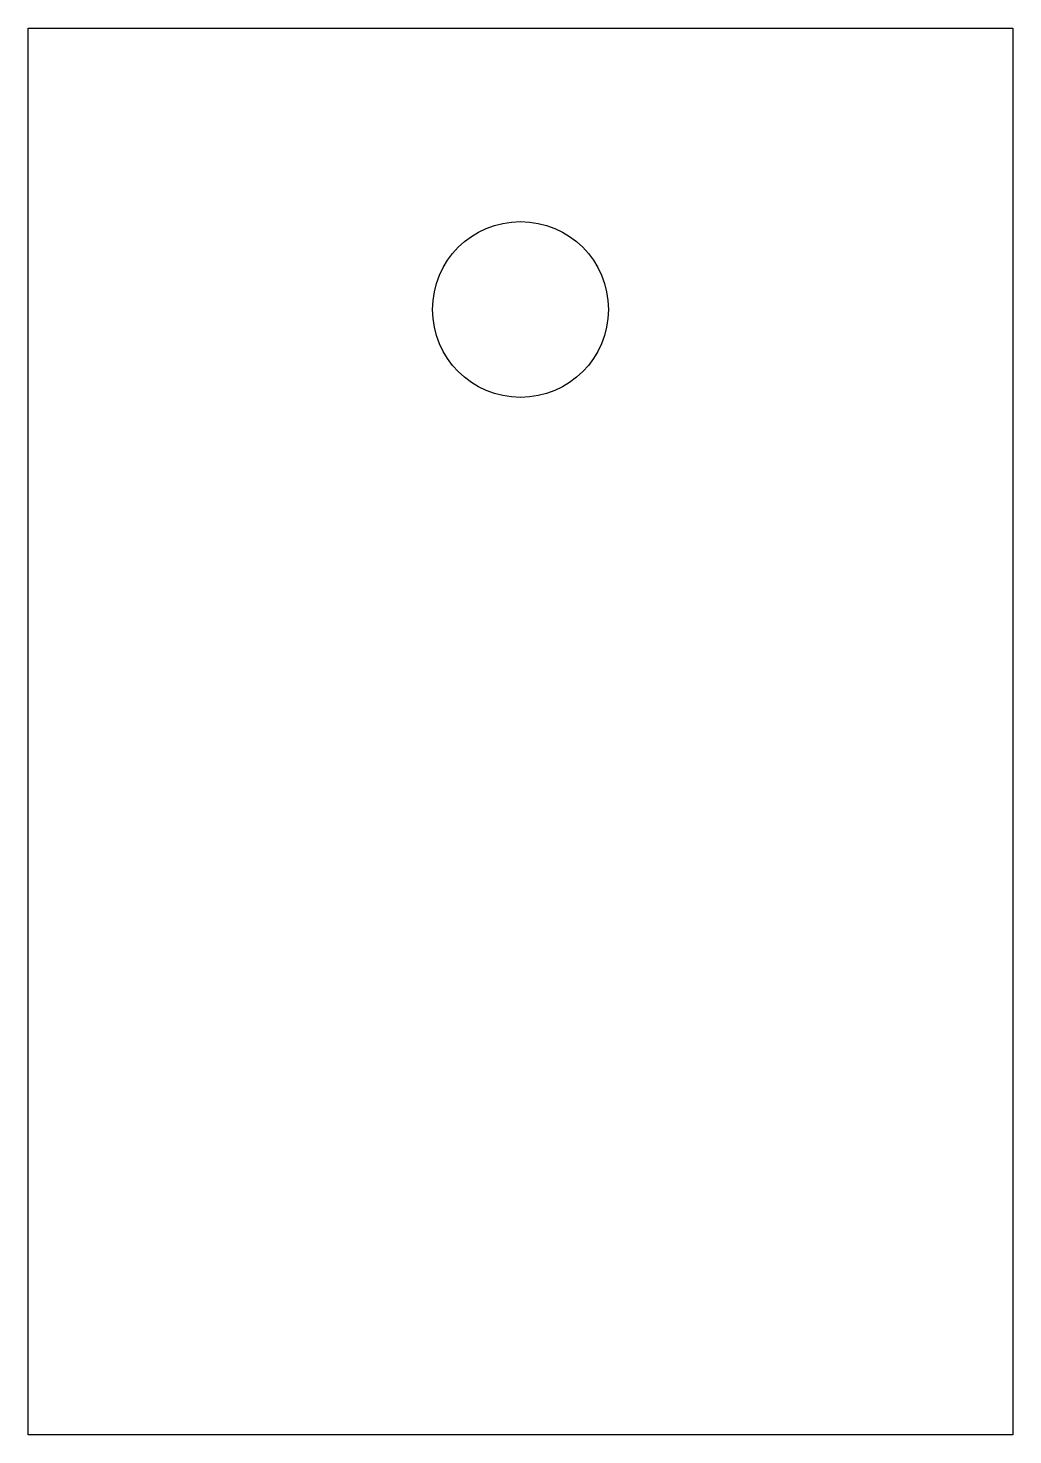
# Model space of a CAD drawing. Header units: millimetres. Extents: x -30 to -2, y 523 to 563.
import ezdxf

# ---------------------------------------------------------------- set-up
doc = ezdxf.new("R2010")
doc.units = ezdxf.units.MM
doc.layers.get('0').update_dxf_attribs({"linetype": 'CONTINUOUS'})

msp = doc.modelspace()

# ---------------------------------------------------------------- linework, layer by layer
msp.add_lwpolyline([(-2, 523), (-30, 523), (-30, 563), (-2, 563)], close=True)
msp.add_circle((-16, 555), 2.5)

doc.saveas('drawing.dxf')
